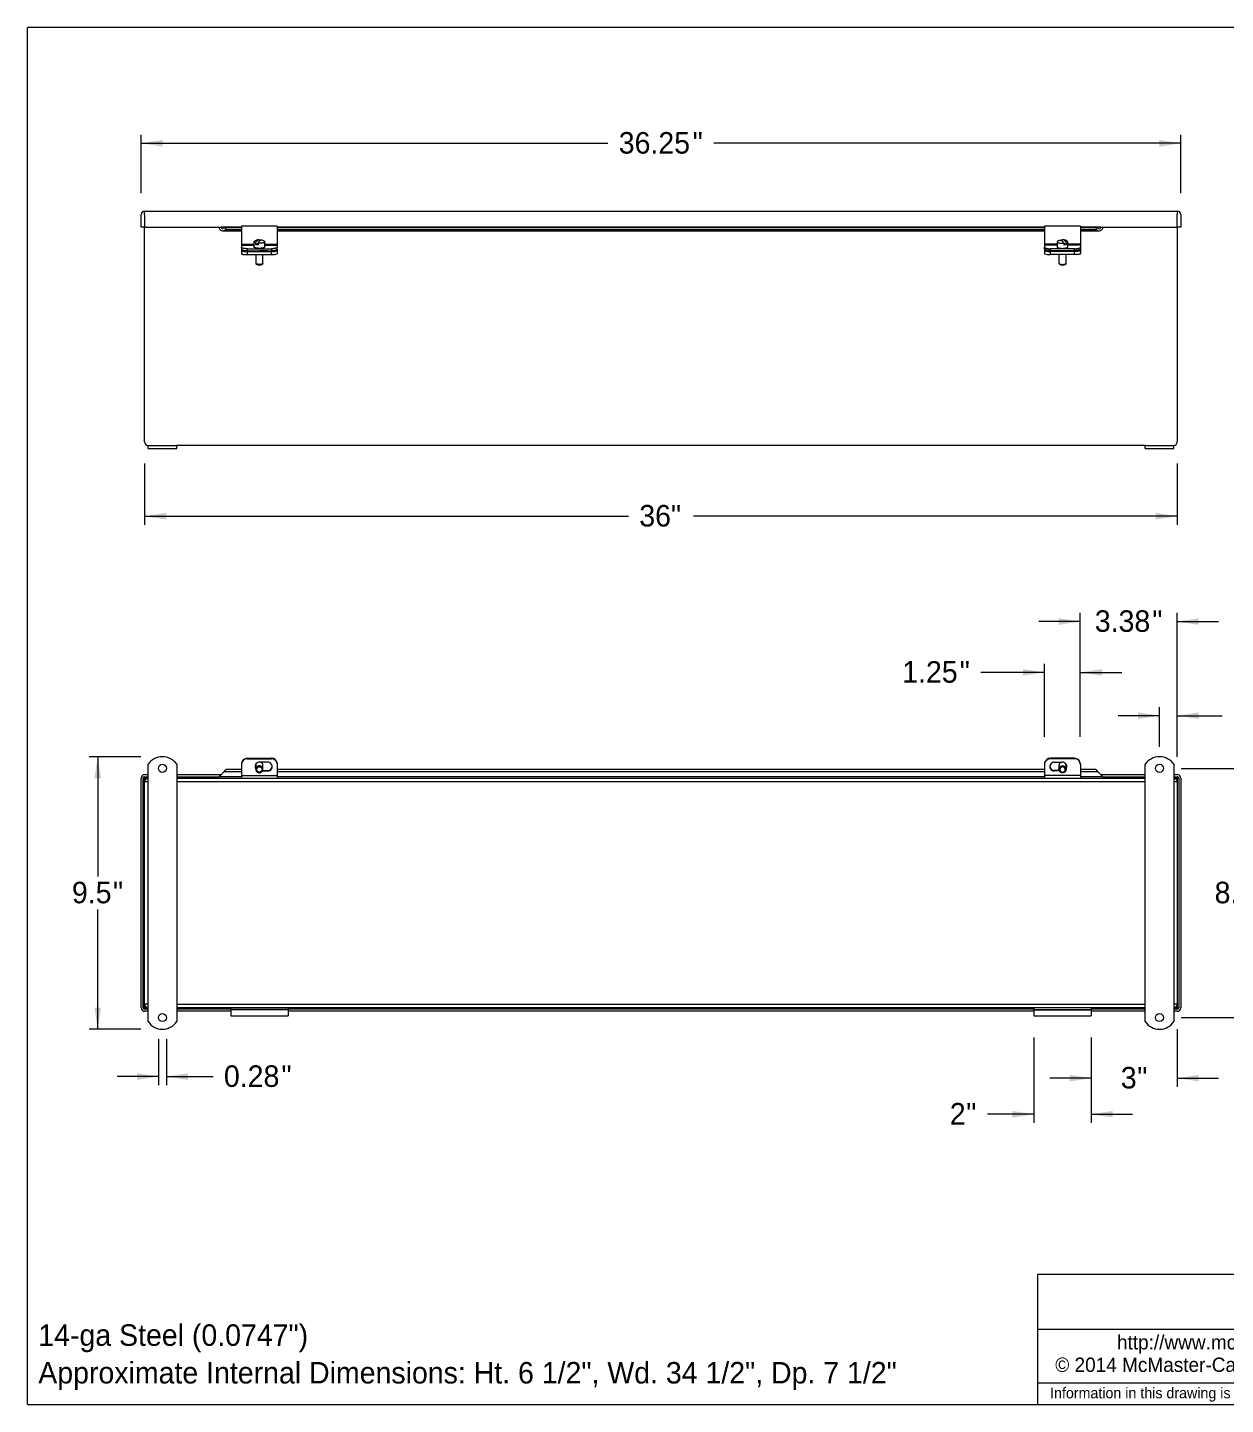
# Model space of a CAD drawing. Header units: inches. Extents: x -12.5 to 10.8, y 0.2 to 8.2.
# Drawn here: x 0.25 to 7.21, y 0.25 to 8.25 of the extents above; entities that cross this region are included whole.
import ezdxf

# ---------------------------------------------------------------- set-up
doc = ezdxf.new("R2010")
doc.units = ezdxf.units.IN
doc.header["$MEASUREMENT"] = 0
doc.linetypes.add('SLD-Solid', pattern=[0])
doc.styles.add('SLDTEXTSTYLE0', font='arial.ttf', dxfattribs={"width": 0.948})
doc.dimstyles.new('SLDDIMSTYLE0', dxfattribs={"dimtxt": 0.125, "dimasz": 0.125, "dimexe": 0, "dimexo": 0.0625, "dimgap": 0.03125, "dimtad": 0, "dimtih": 1, "dimtoh": 1, "dimlfac": 6, "dimrnd": 1e-09, "dimzin": 12, "dimdsep": 46, "dimlunit": 5, "dimtxsty": 'SLDTEXTSTYLE0', "dimsah": 1, "dimcen": 0.09, "dimadec": 0, "dimazin": 0, "dimtfac": 1, "dimtofl": 0, "dimtmove": 0, "dimatfit": 3, "dimfxl": 1, "dimfrac": 2, "dimtolj": 1, "dimtzin": 12, "dimarcsym": 0})
doc.dimstyles.new('SLDDIMSTYLE1', dxfattribs={"dimtxt": 0.125, "dimasz": 0.125, "dimexe": 0, "dimexo": 0.0625, "dimgap": 0.03125, "dimtad": 0, "dimtih": 1, "dimtoh": 1, "dimlfac": 6, "dimrnd": 1e-09, "dimzin": 12, "dimdsep": 46, "dimlunit": 5, "dimtxsty": 'SLDTEXTSTYLE0', "dimsah": 1, "dimcen": 0.09, "dimadec": 0, "dimazin": 0, "dimtfac": 1, "dimtofl": 0, "dimtmove": 0, "dimatfit": 3, "dimfxl": 1, "dimfrac": 2, "dimtolj": 1, "dimtzin": 12, "dimarcsym": 0})

# ---------------------------------------------------------------- blocks, each defined once
blk = doc.blocks.new('Internet')
at = {"color": 7, "linetype": 'SLD-Solid', "lineweight": 0, "insert": (-0.623, 0.1013), "char_height": 0.083333, "attachment_point": 1, "style": 'SLDTEXTSTYLE0'}
blk.add_mtext('http://www.mcmaster.com', dxfattribs=at)
blk = doc.blocks.new('Shortened Dimensions Statement')
at = {"color": 7, "linetype": 'SLD-Solid', "lineweight": 0, "insert": (-1.0243, 0.0328), "char_height": 0.0625, "attachment_point": 1, "style": 'SLDTEXTSTYLE0'}
blk.add_mtext('Information in this drawing is provided for reference only.', dxfattribs=at)
blk = doc.blocks.new('*D4')
at = {"color": 7, "linetype": 'SLD-Solid', "lineweight": 0, "transparency": 16777216}
for p, q in [((0.9096, 7.2879), (0.9096, 7.6274)), ((6.9513, 7.2879), (6.9513, 7.6274)), ((0.9096, 7.5774), (3.6227, 7.5774)), ((6.9513, 7.5774), (4.2382, 7.5774))]:
    blk.add_line(p, q, dxfattribs=at)
for points in [[(0.9096, 7.5774), (1.0346, 7.5582), (1.0346, 7.5966)], [(6.9513, 7.5774), (6.8263, 7.5966), (6.8263, 7.5582)]]:
    blk.add_solid(points, dxfattribs=at)
at = {"color": 7, "linetype": 'SLD-Solid', "lineweight": 0, "transparency": 16777216, "char_height": 0.125, "attachment_point": 1, "style": 'SLDTEXTSTYLE0'}
for s, insert in [('36.25', (3.6852, 7.6426)), ('"', (4.1148, 7.6426))]:
    blk.add_mtext(s, dxfattribs=dict(at, insert=insert))
blk = doc.blocks.new('*D5')
at = {"color": 7, "linetype": 'SLD-Solid', "lineweight": 0, "transparency": 16777216}
for p, q in [((0.9305, 5.7179), (0.9305, 5.3608)), ((6.9305, 5.7179), (6.9305, 5.3608)), ((0.9305, 5.4108), (3.742, 5.4108)), ((6.9305, 5.4108), (4.1189, 5.4108))]:
    blk.add_line(p, q, dxfattribs=at)
for points in [[(0.9305, 5.4108), (1.0555, 5.3916), (1.0555, 5.4301)], [(6.9305, 5.4108), (6.8055, 5.4301), (6.8055, 5.3916)]]:
    blk.add_solid(points, dxfattribs=at)
at = {"color": 7, "linetype": 'SLD-Solid', "lineweight": 0, "transparency": 16777216, "insert": (3.8045, 5.4761), "char_height": 0.125, "attachment_point": 1, "style": 'SLDTEXTSTYLE0'}
blk.add_mtext('36"', dxfattribs=at)
blk = doc.blocks.new('*D9')
at = {"color": 7, "linetype": 'SLD-Solid', "lineweight": 0, "transparency": 16777216}
for p, q in [((6.9521, 3.9459), (7.395, 3.9459)), ((7.345, 3.9459), (7.345, 3.3176)), ((7.345, 2.4976), (7.345, 3.1258)), ((6.9521, 2.4976), (7.395, 2.4976))]:
    blk.add_line(p, q, dxfattribs=at)
for points in [[(7.345, 3.9459), (7.3258, 3.8209), (7.3642, 3.8209)], [(7.345, 2.4976), (7.3642, 2.6226), (7.3258, 2.6226)]]:
    blk.add_solid(points, dxfattribs=at)
at = {"color": 7, "linetype": 'SLD-Solid', "lineweight": 0, "transparency": 16777216, "char_height": 0.125, "attachment_point": 1, "style": 'SLDTEXTSTYLE0'}
for s, insert in [('8.69', (7.1475, 3.287)), ('"', (7.4816, 3.287))]:
    blk.add_mtext(s, dxfattribs=dict(at, insert=insert))
blk = doc.blocks.new('*D10')
at = {"color": 7, "linetype": 'SLD-Solid', "lineweight": 0, "transparency": 16777216}
for p, q in [((0.9088, 4.0134), (0.6077, 4.0134)), ((0.6577, 4.0134), (0.6577, 3.3176)), ((0.6577, 2.4301), (0.6577, 3.1258)), ((0.9088, 2.4301), (0.6077, 2.4301))]:
    blk.add_line(p, q, dxfattribs=at)
for points in [[(0.6577, 4.0134), (0.6385, 3.8884), (0.677, 3.8884)], [(0.6577, 2.4301), (0.677, 2.5551), (0.6385, 2.5551)]]:
    blk.add_solid(points, dxfattribs=at)
at = {"color": 7, "linetype": 'SLD-Solid', "lineweight": 0, "transparency": 16777216, "char_height": 0.125, "attachment_point": 1, "style": 'SLDTEXTSTYLE0'}
for s, insert in [('9.5', (0.5079, 3.287)), ('"', (0.7466, 3.287))]:
    blk.add_mtext(s, dxfattribs=dict(at, insert=insert))
blk = doc.blocks.new('*D11')
at = {"color": 7, "linetype": 'SLD-Solid', "lineweight": 0, "transparency": 16777216}
for p, q in [((6.1588, 4.5035), (5.7898, 4.5035)), ((6.1588, 4.1294), (6.1588, 4.5535)), ((6.3671, 4.1294), (6.3671, 4.5535)), ((6.3671, 4.5035), (6.6075, 4.5035))]:
    blk.add_line(p, q, dxfattribs=at)
for points in [[(6.1588, 4.5035), (6.0338, 4.5227), (6.0338, 4.4843)], [(6.3671, 4.5035), (6.4921, 4.4843), (6.4921, 4.5227)]]:
    blk.add_solid(points, dxfattribs=at)
at = {"color": 7, "linetype": 'SLD-Solid', "lineweight": 0, "transparency": 16777216, "char_height": 0.125, "attachment_point": 1, "style": 'SLDTEXTSTYLE0'}
for s, insert in [('1.25', (5.3323, 4.5687)), ('"', (5.6664, 4.5687))]:
    blk.add_mtext(s, dxfattribs=dict(at, insert=insert))
blk = doc.blocks.new('*D12')
at = {"color": 7, "linetype": 'SLD-Solid', "lineweight": 0, "transparency": 16777216}
for p, q in [((6.0971, 2.3822), (6.0971, 1.8861)), ((6.4305, 2.3822), (6.4305, 1.8861)), ((6.0971, 1.9361), (5.8276, 1.9361)), ((6.4305, 1.9361), (6.6708, 1.9361))]:
    blk.add_line(p, q, dxfattribs=at)
for points in [[(6.0971, 1.9361), (5.9721, 1.9553), (5.9721, 1.9169)], [(6.4305, 1.9361), (6.5555, 1.9169), (6.5555, 1.9553)]]:
    blk.add_solid(points, dxfattribs=at)
at = {"color": 7, "linetype": 'SLD-Solid', "lineweight": 0, "transparency": 16777216, "char_height": 0.125, "attachment_point": 1, "style": 'SLDTEXTSTYLE0'}
for s, insert in [('2', (5.6087, 2.0013)), ('"', (5.7042, 2.0013))]:
    blk.add_mtext(s, dxfattribs=dict(at, insert=insert))
blk = doc.blocks.new('*D13')
at = {"color": 7, "linetype": 'SLD-Solid', "lineweight": 0, "transparency": 16777216}
for p, q in [((6.3671, 4.1294), (6.3671, 4.8488)), ((6.9305, 4.0134), (6.9305, 4.8488)), ((6.3671, 4.7988), (6.1267, 4.7988)), ((6.9305, 4.7988), (7.1708, 4.7988))]:
    blk.add_line(p, q, dxfattribs=at)
for points in [[(6.3671, 4.7988), (6.2421, 4.818), (6.2421, 4.7795)], [(6.9305, 4.7988), (7.0555, 4.7795), (7.0555, 4.818)]]:
    blk.add_solid(points, dxfattribs=at)
at = {"color": 7, "linetype": 'SLD-Solid', "lineweight": 0, "transparency": 16777216, "char_height": 0.125, "attachment_point": 1, "style": 'SLDTEXTSTYLE0'}
for s, insert in [('3.38', (6.4513, 4.864)), ('"', (6.7854, 4.864))]:
    blk.add_mtext(s, dxfattribs=dict(at, insert=insert))
blk = doc.blocks.new('*D14')
at = {"color": 7, "linetype": 'SLD-Solid', "lineweight": 0, "transparency": 16777216}
for p, q in [((6.9305, 2.4301), (6.9305, 2.0958)), ((6.4305, 2.3822), (6.4305, 2.0958)), ((6.4305, 2.1458), (6.1901, 2.1458)), ((6.9305, 2.1458), (7.1708, 2.1458))]:
    blk.add_line(p, q, dxfattribs=at)
for points in [[(6.4305, 2.1458), (6.3055, 2.165), (6.3055, 2.1265)], [(6.9305, 2.1458), (7.0555, 2.1265), (7.0555, 2.165)]]:
    blk.add_solid(points, dxfattribs=at)
at = {"color": 7, "linetype": 'SLD-Solid', "lineweight": 0, "transparency": 16777216, "char_height": 0.125, "attachment_point": 1, "style": 'SLDTEXTSTYLE0'}
for s, insert in [('3', (6.6023, 2.211)), ('"', (6.6977, 2.211))]:
    blk.add_mtext(s, dxfattribs=dict(at, insert=insert))
blk = doc.blocks.new('*D15')
at = {"color": 7, "linetype": 'SLD-Solid', "lineweight": 0, "transparency": 16777216}
for p, q in [((6.8271, 4.2518), (6.5867, 4.2518)), ((6.8271, 4.0709), (6.8271, 4.3018)), ((6.9305, 4.0134), (6.9305, 4.3018)), ((6.9305, 4.2518), (7.1904, 4.2518))]:
    blk.add_line(p, q, dxfattribs=at)
for points in [[(6.8271, 4.2518), (6.7021, 4.271), (6.7021, 4.2326)], [(6.9305, 4.2518), (7.0555, 4.2326), (7.0555, 4.271)]]:
    blk.add_solid(points, dxfattribs=at)
at = {"color": 7, "linetype": 'SLD-Solid', "lineweight": 0, "transparency": 16777216, "char_height": 0.125, "attachment_point": 1, "style": 'SLDTEXTSTYLE0'}
for s, insert in [('0.62', (7.2529, 4.317)), ('"', (7.587, 4.317))]:
    blk.add_mtext(s, dxfattribs=dict(at, insert=insert))
blk = doc.blocks.new('*D16')
at = {"color": 7, "linetype": 'SLD-Solid', "lineweight": 0, "transparency": 16777216}
for p, q in [((1.0105, 2.3726), (1.0105, 2.1049)), ((1.0571, 2.3726), (1.0571, 2.1049)), ((1.0105, 2.1549), (0.7701, 2.1549)), ((1.0571, 2.1549), (1.3286, 2.1549))]:
    blk.add_line(p, q, dxfattribs=at)
for points in [[(1.0105, 2.1549), (0.8855, 2.1741), (0.8855, 2.1357)], [(1.0571, 2.1549), (1.1821, 2.1357), (1.1821, 2.1741)]]:
    blk.add_solid(points, dxfattribs=at)
at = {"color": 7, "linetype": 'SLD-Solid', "lineweight": 0, "transparency": 16777216, "char_height": 0.125, "attachment_point": 1, "style": 'SLDTEXTSTYLE0'}
for s, insert in [('0.28', (1.3911, 2.2201)), ('"', (1.7253, 2.2201))]:
    blk.add_mtext(s, dxfattribs=dict(at, insert=insert))

msp = doc.modelspace()

# ---------------------------------------------------------------- linework, layer by layer
at = {"color": 7, "linetype": 'SLD-Solid', "lineweight": 0}
for p, q in [((0.25, 0.25), (0.25, 8.25)), ((10.75, 8.25), (0.25, 8.25)), ((10.75, 1.0053), (6.1174, 1.0053)), ((6.1174, 1.0053), (6.1174, 0.25)), ((6.1174, 0.6875), (10.75, 0.6875)), ((6.1174, 0.375), (8.3125, 0.375)), ((0.25, 0.25), (10.75, 0.25))]:
    msp.add_line(p, q, dxfattribs=at)
at = {"color": 7, "linetype": 'SLD-Solid', "lineweight": 15}
for p, q in [((0.9096, 7.0904), (0.9096, 7.1629)), ((0.9305, 7.1629), (0.9305, 7.1837)), ((0.9305, 7.1837), (6.9305, 7.1837)), ((0.9305, 7.1629), (0.9305, 7.0904)), ((6.9305, 7.1837), (6.9305, 7.1629)), ((6.9305, 7.0904), (6.9305, 7.1629)), ((6.9513, 7.1629), (6.9513, 7.0904)), ((0.9305, 7.0904), (0.9096, 7.0904)), ((0.9305, 5.8429), (0.9305, 7.0904)), ((0.9305, 7.0904), (1.3752, 7.0904)), ((1.3844, 7.0687), (1.493, 7.0687)), ((1.4002, 7.0864), (1.3875, 7.0818)), ((1.3918, 7.07), (1.4045, 7.0746)), ((1.493, 7.0864), (1.4002, 7.0864)), ((1.4045, 7.0746), (1.4002, 7.0864)), ((1.493, 7.0746), (1.4045, 7.0746)), ((1.7013, 7.0956), (1.493, 7.0956)), ((1.493, 7.0956), (1.493, 7.073)), ((1.493, 7.073), (1.493, 6.9917)), ((1.7013, 7.0956), (1.7013, 7.073)), ((6.1596, 7.0864), (1.7013, 7.0864)), ((6.1596, 7.0746), (1.7013, 7.0746)), ((1.7013, 7.073), (1.7013, 6.9917)), ((1.7013, 7.0687), (6.1596, 7.0687)), ((6.368, 7.0956), (6.1596, 7.0956)), ((6.1596, 7.0956), (6.1596, 7.073)), ((6.1596, 7.073), (6.1596, 6.9917)), ((6.368, 7.0956), (6.368, 7.073)), ((6.4607, 7.0864), (6.368, 7.0864)), ((6.4564, 7.0746), (6.368, 7.0746)), ((6.368, 7.073), (6.368, 6.9917)), ((6.368, 7.0687), (6.4765, 7.0687)), ((6.4607, 7.0864), (6.4564, 7.0746)), ((6.4564, 7.0746), (6.4691, 7.07)), ((6.4734, 7.0818), (6.4607, 7.0864)), ((6.4857, 7.0904), (6.9305, 7.0904)), ((6.9305, 7.0904), (6.9305, 5.8429)), ((6.9513, 7.0904), (6.9305, 7.0904)), ((1.493, 6.9917), (1.493, 6.9853)), ((1.493, 6.9853), (1.493, 6.9738)), ((1.493, 6.9738), (1.493, 6.9626)), ((1.493, 6.9626), (1.493, 6.954)), ((1.5276, 6.9536), (1.5276, 6.9649)), ((1.5276, 6.9649), (1.6666, 6.9649)), ((1.5658, 7.0047), (1.5658, 6.9751)), ((1.5748, 6.999), (1.5748, 6.9903)), ((1.5748, 6.9903), (1.5892, 6.9968)), ((1.5892, 6.9969), (1.5892, 6.9882)), ((1.6285, 6.9751), (1.6285, 7.0047)), ((1.6666, 6.9649), (1.6666, 6.9536)), ((1.7013, 6.9917), (1.7013, 6.9853)), ((1.7013, 6.9853), (1.7013, 6.9738)), ((1.7013, 6.9626), (1.7013, 6.9738)), ((1.7013, 6.9626), (1.7013, 6.9528)), ((6.1596, 6.9917), (6.1596, 6.9853)), ((6.1596, 6.9853), (6.1596, 6.9738)), ((6.1596, 6.9626), (6.1596, 6.9738)), ((6.1596, 6.9626), (6.1596, 6.9528)), ((6.1943, 6.9649), (6.1943, 6.9536)), ((6.3333, 6.9649), (6.1943, 6.9649)), ((6.2325, 7.0047), (6.2325, 6.9751)), ((6.2717, 6.9969), (6.2717, 6.9882)), ((6.2861, 6.9903), (6.2717, 6.9968)), ((6.2861, 6.999), (6.2861, 6.9903)), ((6.2951, 6.9751), (6.2951, 7.0047)), ((6.3333, 6.9536), (6.3333, 6.9649)), ((6.368, 6.9917), (6.368, 6.9853)), ((6.368, 6.9853), (6.368, 6.9738)), ((6.368, 6.9738), (6.368, 6.9626)), ((6.368, 6.9626), (6.368, 6.954)), ((1.493, 6.954), (1.493, 6.9361)), ((1.5276, 6.9536), (1.6666, 6.9536)), ((1.5276, 6.9486), (1.6675, 6.9486)), ((1.5276, 6.9306), (1.5276, 6.9486)), ((1.5276, 6.9306), (1.6675, 6.9306)), ((1.5763, 6.9536), (1.5763, 6.9536)), ((1.5763, 6.9306), (1.5763, 6.8793)), ((1.6455, 6.9517), (1.598, 6.9517)), ((1.618, 6.9517), (1.618, 6.9536)), ((1.618, 6.8793), (1.618, 6.9306)), ((1.6675, 6.9306), (1.6675, 6.9486)), ((1.7013, 6.9528), (1.7013, 6.9349)), ((6.1596, 6.9528), (6.1596, 6.9349)), ((6.1935, 6.9306), (6.1935, 6.9486)), ((6.3333, 6.9486), (6.1935, 6.9486)), ((6.3333, 6.9306), (6.1935, 6.9306)), ((6.3333, 6.9536), (6.1943, 6.9536)), ((6.2155, 6.9517), (6.263, 6.9517)), ((6.243, 6.9536), (6.243, 6.9517)), ((6.243, 6.9306), (6.243, 6.8793)), ((6.2846, 6.9536), (6.2846, 6.9536)), ((6.2846, 6.8793), (6.2846, 6.9306)), ((6.3333, 6.9306), (6.3333, 6.9486)), ((6.368, 6.954), (6.368, 6.9361)), ((1.577, 6.8779), (1.5819, 6.8734)), ((1.6124, 6.8734), (1.6172, 6.8779)), ((6.2437, 6.8779), (6.2485, 6.8734)), ((6.279, 6.8734), (6.2839, 6.8779)), ((0.9505, 5.8045), (0.9505, 5.822)), ((0.9505, 5.822), (1.1171, 5.822)), ((0.9505, 5.8045), (1.1171, 5.8045)), ((1.1171, 5.8045), (1.1171, 5.822)), ((6.7438, 5.822), (1.1171, 5.822)), ((6.7438, 5.8045), (6.7438, 5.822)), ((6.7438, 5.822), (6.9105, 5.822)), ((6.7438, 5.8045), (6.9105, 5.8045)), ((6.9105, 5.8045), (6.9105, 5.822)), ((1.5276, 4.0016), (1.5276, 4.0044)), ((1.5276, 4.0044), (1.6675, 4.0044)), ((1.5276, 4.0016), (1.6675, 4.0016)), ((1.6675, 4.0016), (1.6675, 4.0044)), ((6.1935, 4.0016), (6.1935, 4.0044)), ((6.3333, 4.0044), (6.1935, 4.0044)), ((6.3333, 4.0016), (6.1935, 4.0016)), ((6.3333, 4.0016), (6.3333, 4.0044)), ((0.9505, 2.4742), (0.9505, 3.9692)), ((1.1171, 3.9692), (1.1171, 2.4742)), ((1.3918, 3.9258), (1.4045, 3.9385)), ((1.493, 3.9385), (1.4045, 3.9385)), ((1.493, 3.9709), (1.493, 3.9702)), ((1.493, 3.9702), (1.493, 3.9673)), ((1.493, 3.9673), (1.493, 3.9037)), ((1.5763, 3.9631), (1.5763, 3.9405)), ((1.6455, 3.9818), (1.598, 3.9818)), ((1.6152, 3.9306), (1.6455, 3.9306)), ((1.6166, 3.9334), (1.6455, 3.9334)), ((1.618, 3.9405), (1.618, 3.9631)), ((1.6455, 3.9306), (1.6455, 3.9334)), ((1.7013, 3.9776), (1.7013, 3.9748)), ((1.7013, 3.9748), (1.7013, 3.9037)), ((6.1596, 3.9385), (1.7013, 3.9385)), ((6.1596, 3.9776), (6.1596, 3.9748)), ((6.1596, 3.9748), (6.1596, 3.9037)), ((6.2155, 3.9818), (6.263, 3.9818)), ((6.2155, 3.9306), (6.2155, 3.9334)), ((6.2443, 3.9334), (6.2155, 3.9334)), ((6.2457, 3.9306), (6.2155, 3.9306)), ((6.243, 3.9631), (6.243, 3.9405)), ((6.2846, 3.9405), (6.2846, 3.9631)), ((6.368, 3.9709), (6.368, 3.9702)), ((6.368, 3.9702), (6.368, 3.9673)), ((6.368, 3.9673), (6.368, 3.9037)), ((6.4564, 3.9385), (6.368, 3.9385)), ((6.4564, 3.9385), (6.4691, 3.9258)), ((6.7438, 2.4742), (6.7438, 3.9692)), ((6.9105, 3.9692), (6.9105, 2.4742)), ((0.9096, 2.5551), (0.9096, 3.8884)), ((0.9221, 2.5551), (0.9221, 3.8884)), ((0.9221, 3.8884), (0.9305, 3.8884)), ((0.9305, 3.9092), (0.9505, 3.9092)), ((0.9305, 3.8967), (0.9505, 3.8967)), ((0.9305, 3.8967), (0.9305, 3.8884)), ((0.9305, 2.5759), (0.9305, 3.8676)), ((1.1171, 3.9092), (1.3752, 3.9092)), ((1.1171, 3.8967), (1.3627, 3.8967)), ((1.1171, 3.8884), (6.7438, 3.8884)), ((6.7438, 3.8676), (1.1171, 3.8676)), ((1.493, 3.8967), (1.3627, 3.8967)), ((1.493, 3.9037), (1.7013, 3.9037)), ((1.493, 3.9037), (1.493, 3.8884)), ((1.7013, 3.9037), (1.7013, 3.8884)), ((6.1596, 3.8967), (1.7013, 3.8967)), ((6.368, 3.9037), (6.1596, 3.9037)), ((6.1596, 3.9037), (6.1596, 3.8884)), ((6.368, 3.9037), (6.368, 3.8884)), ((6.4982, 3.8967), (6.368, 3.8967)), ((6.4857, 3.9092), (6.7438, 3.9092)), ((6.4982, 3.8967), (6.7438, 3.8967)), ((6.9105, 3.9092), (6.9305, 3.9092)), ((6.9105, 3.8967), (6.9305, 3.8967)), ((6.9305, 3.8884), (6.9305, 3.8967)), ((6.9305, 3.8884), (6.9388, 3.8884)), ((6.9305, 3.8676), (6.9305, 2.5759)), ((6.9388, 3.8884), (6.9388, 2.5551)), ((6.9513, 3.8884), (6.9513, 2.5551)), ((1.1171, 2.5759), (6.7438, 2.5759)), ((0.9221, 2.5551), (0.9305, 2.5551)), ((0.9305, 2.5467), (0.9305, 2.5551)), ((0.9505, 2.5467), (0.9305, 2.5467)), ((0.9505, 2.5342), (0.9305, 2.5342)), ((6.7438, 2.5551), (1.1171, 2.5551)), ((1.4305, 2.5467), (1.1171, 2.5467)), ((1.4305, 2.5342), (1.1171, 2.5342)), ((1.4305, 2.5551), (1.4305, 2.5447)), ((1.7638, 2.5447), (1.4305, 2.5447)), ((1.4305, 2.5447), (1.4305, 2.5423)), ((1.7638, 2.5423), (1.4305, 2.5423)), ((1.4305, 2.5423), (1.4305, 2.5072)), ((1.4305, 2.5072), (1.7638, 2.5072)), ((1.7638, 2.5551), (1.7638, 2.5447)), ((6.0971, 2.5467), (1.7638, 2.5467)), ((1.7638, 2.5447), (1.7638, 2.5423)), ((1.7638, 2.5423), (1.7638, 2.5072)), ((6.0971, 2.5342), (1.7638, 2.5342)), ((6.0971, 2.5551), (6.0971, 2.5447)), ((6.0971, 2.5447), (6.4305, 2.5447)), ((6.0971, 2.5447), (6.0971, 2.5423)), ((6.0971, 2.5423), (6.4305, 2.5423)), ((6.0971, 2.5423), (6.0971, 2.5072)), ((6.0971, 2.5072), (6.4305, 2.5072)), ((6.4305, 2.5551), (6.4305, 2.5447)), ((6.7438, 2.5467), (6.4305, 2.5467)), ((6.4305, 2.5447), (6.4305, 2.5423)), ((6.4305, 2.5423), (6.4305, 2.5072)), ((6.7438, 2.5342), (6.4305, 2.5342)), ((6.9305, 2.5467), (6.9105, 2.5467)), ((6.9305, 2.5342), (6.9105, 2.5342)), ((6.9305, 2.5551), (6.9388, 2.5551)), ((6.9305, 2.5551), (6.9305, 2.5467))]:
    msp.add_line(p, q, dxfattribs=at)
at = {"color": 8, "linetype": 'SLD-Solid', "lineweight": 15}
for p, q in [((1.493, 7.0904), (1.3752, 7.0904)), ((1.493, 7.07), (1.3918, 7.07)), ((6.1596, 7.0904), (1.7013, 7.0904)), ((6.1596, 7.07), (1.7013, 7.07)), ((6.4857, 7.0904), (6.368, 7.0904)), ((6.4691, 7.07), (6.368, 7.07)), ((1.493, 6.9917), (1.5658, 6.9917)), ((1.493, 6.9853), (1.5658, 6.9853)), ((1.6285, 6.9917), (1.7013, 6.9917)), ((1.6285, 6.9853), (1.7013, 6.9853)), ((6.2325, 6.9917), (6.1596, 6.9917)), ((6.2325, 6.9853), (6.1596, 6.9853)), ((6.368, 6.9917), (6.2951, 6.9917)), ((6.368, 6.9853), (6.2951, 6.9853)), ((1.6455, 6.9517), (1.6455, 6.9536)), ((6.2155, 6.9517), (6.2155, 6.9536)), ((1.493, 3.9258), (1.3918, 3.9258)), ((6.1596, 3.9258), (1.7013, 3.9258)), ((6.4691, 3.9258), (6.368, 3.9258)), ((0.9305, 3.8676), (0.9305, 3.8884)), ((0.9305, 3.8884), (0.9505, 3.8884)), ((0.9505, 3.8676), (0.9305, 3.8676)), ((6.9105, 3.8884), (6.9305, 3.8884)), ((6.9305, 3.8676), (6.9105, 3.8676)), ((6.9305, 3.8884), (6.9305, 3.8676)), ((0.9505, 2.5759), (0.9305, 2.5759)), ((0.9305, 2.5551), (0.9305, 2.5759)), ((6.9305, 2.5759), (6.9105, 2.5759)), ((6.9305, 2.5759), (6.9305, 2.5551)), ((0.9505, 2.5551), (0.9305, 2.5551)), ((6.9305, 2.5551), (6.9105, 2.5551))]:
    msp.add_line(p, q, dxfattribs=at)
at = {"color": 7, "linetype": 'SLD-Solid', "lineweight": 15, "flags": 128}
for points in [[(1.5276, 6.9649), (1.5242, 6.9649), (1.5209, 6.965), (1.5176, 6.9652), (1.5144, 6.9655), (1.5113, 6.9659), (1.5084, 6.9664), (1.5056, 6.9669), (1.5031, 6.9675), (1.5008, 6.9681), (1.4988, 6.9688), (1.497, 6.9696), (1.4956, 6.9704), (1.4944, 6.9712), (1.4936, 6.9721), (1.4931, 6.973), (1.493, 6.9738)], [(1.493, 6.9626), (1.4931, 6.9617), (1.4936, 6.9608), (1.4944, 6.96), (1.4956, 6.9591), (1.497, 6.9583), (1.4988, 6.9576), (1.5008, 6.9569), (1.5031, 6.9562), (1.5056, 6.9556), (1.5084, 6.9551), (1.5113, 6.9546), (1.5144, 6.9543), (1.5176, 6.954), (1.5209, 6.9538), (1.5242, 6.9536), (1.5276, 6.9536)], [(1.5748, 6.999), (1.5727, 6.9996), (1.5709, 7.0003), (1.5693, 7.001), (1.568, 7.0017), (1.567, 7.0025), (1.5663, 7.0033), (1.5659, 7.0041), (1.5658, 7.0049), (1.566, 7.0057), (1.5666, 7.0065), (1.5674, 7.0073), (1.5676, 7.0074)], [(1.6285, 6.9751), (1.6284, 6.9749), (1.6282, 6.9741), (1.6277, 6.9733), (1.6268, 6.9725), (1.6257, 6.9718), (1.6243, 6.9711), (1.6226, 6.9704), (1.6206, 6.9697), (1.6184, 6.9692), (1.616, 6.9686), (1.6135, 6.9682), (1.6107, 6.9678), (1.6078, 6.9675), (1.6049, 6.9673), (1.6018, 6.9671), (1.5987, 6.967), (1.5956, 6.967), (1.5925, 6.9671), (1.5894, 6.9673), (1.5864, 6.9675), (1.5835, 6.9678), (1.5808, 6.9682), (1.5782, 6.9686), (1.5758, 6.9692), (1.5736, 6.9697), (1.5717, 6.9704), (1.57, 6.9711), (1.5686, 6.9718), (1.5674, 6.9725), (1.5666, 6.9733), (1.566, 6.9741), (1.5658, 6.9749), (1.5658, 6.9751)], [(1.5748, 6.999), (1.5765, 7.0021), (1.5782, 7.0048), (1.58, 7.0074), (1.5819, 7.0097), (1.5839, 7.0116), (1.5859, 7.0133), (1.5879, 7.0147), (1.5899, 7.0158), (1.5919, 7.0165), (1.5939, 7.017), (1.5959, 7.017), (1.5979, 7.0168), (1.5998, 7.0162), (1.6016, 7.0153), (1.6034, 7.0141), (1.6041, 7.0135)], [(1.6138, 7.0142), (1.6123, 7.0146), (1.6104, 7.0149), (1.6084, 7.0148), (1.6064, 7.0144), (1.6043, 7.0136), (1.6023, 7.0126), (1.6003, 7.0112), (1.5983, 7.0095), (1.5964, 7.0075), (1.5945, 7.0052), (1.5926, 7.0027), (1.5909, 6.9999), (1.5892, 6.9969)], [(1.6267, 7.0074), (1.6273, 7.007), (1.628, 7.0062), (1.6284, 7.0054), (1.6284, 7.0045), (1.6282, 7.0037), (1.6277, 7.0029), (1.6268, 7.0022), (1.6257, 7.0014), (1.6243, 7.0007), (1.6226, 7), (1.6206, 6.9994), (1.6184, 6.9988), (1.616, 6.9983), (1.6134, 6.9978), (1.6106, 6.9974), (1.6078, 6.9971), (1.6048, 6.9969), (1.6017, 6.9967), (1.5986, 6.9966), (1.5954, 6.9966), (1.5923, 6.9967), (1.5892, 6.9969)], [(1.7013, 6.9738), (1.7011, 6.973), (1.7006, 6.9721), (1.6998, 6.9712), (1.6986, 6.9704), (1.6972, 6.9696), (1.6954, 6.9688), (1.6934, 6.9681), (1.6911, 6.9675), (1.6886, 6.9669), (1.6859, 6.9664), (1.683, 6.9659), (1.6799, 6.9655), (1.6767, 6.9652), (1.6734, 6.965), (1.67, 6.9649), (1.6666, 6.9649)], [(1.6666, 6.9536), (1.67, 6.9536), (1.6734, 6.9538), (1.6767, 6.954), (1.6799, 6.9543), (1.683, 6.9546), (1.6859, 6.9551), (1.6886, 6.9556), (1.6911, 6.9562), (1.6934, 6.9569), (1.6954, 6.9576), (1.6972, 6.9583), (1.6986, 6.9591), (1.6998, 6.96), (1.7006, 6.9608), (1.7011, 6.9617), (1.7013, 6.9626)], [(6.1596, 6.9738), (6.1598, 6.973), (6.1603, 6.9721), (6.1611, 6.9712), (6.1623, 6.9704), (6.1637, 6.9696), (6.1655, 6.9688), (6.1675, 6.9681), (6.1698, 6.9675), (6.1723, 6.9669), (6.175, 6.9664), (6.1779, 6.9659), (6.181, 6.9655), (6.1842, 6.9652), (6.1875, 6.965), (6.1909, 6.9649), (6.1943, 6.9649)], [(6.1943, 6.9536), (6.1909, 6.9536), (6.1875, 6.9538), (6.1842, 6.954), (6.181, 6.9543), (6.1779, 6.9546), (6.175, 6.9551), (6.1723, 6.9556), (6.1698, 6.9562), (6.1675, 6.9569), (6.1655, 6.9576), (6.1637, 6.9583), (6.1623, 6.9591), (6.1611, 6.96), (6.1603, 6.9608), (6.1598, 6.9617), (6.1596, 6.9626)], [(6.2342, 7.0074), (6.2337, 7.007), (6.2329, 7.0062), (6.2325, 7.0054), (6.2325, 7.0045), (6.2327, 7.0037), (6.2332, 7.0029), (6.2341, 7.0022), (6.2352, 7.0014), (6.2367, 7.0007), (6.2384, 7), (6.2403, 6.9994), (6.2425, 6.9988), (6.2449, 6.9983), (6.2475, 6.9978), (6.2503, 6.9974), (6.2532, 6.9971), (6.2562, 6.9969), (6.2592, 6.9967), (6.2623, 6.9966), (6.2655, 6.9966), (6.2686, 6.9967), (6.2717, 6.9969)], [(6.2325, 6.9751), (6.2325, 6.9749), (6.2327, 6.9741), (6.2332, 6.9733), (6.2341, 6.9725), (6.2352, 6.9718), (6.2367, 6.9711), (6.2383, 6.9704), (6.2403, 6.9697), (6.2425, 6.9692), (6.2449, 6.9686), (6.2474, 6.9682), (6.2502, 6.9678), (6.2531, 6.9675), (6.2561, 6.9673), (6.2591, 6.9671), (6.2622, 6.967), (6.2653, 6.967), (6.2685, 6.9671), (6.2715, 6.9673), (6.2745, 6.9675), (6.2774, 6.9678), (6.2801, 6.9682), (6.2827, 6.9686), (6.2851, 6.9692), (6.2873, 6.9697), (6.2892, 6.9704), (6.2909, 6.9711), (6.2923, 6.9718), (6.2935, 6.9725), (6.2943, 6.9733), (6.2949, 6.9741), (6.2951, 6.9749), (6.2951, 6.9751)], [(6.2471, 7.0142), (6.2486, 7.0146), (6.2505, 7.0149), (6.2525, 7.0148), (6.2545, 7.0144), (6.2566, 7.0136), (6.2586, 7.0126), (6.2606, 7.0112), (6.2626, 7.0095), (6.2646, 7.0075), (6.2664, 7.0052), (6.2683, 7.0027), (6.27, 6.9999), (6.2717, 6.9969)], [(6.2861, 6.999), (6.2845, 7.0021), (6.2827, 7.0048), (6.2809, 7.0074), (6.279, 7.0097), (6.277, 7.0116), (6.275, 7.0133), (6.273, 7.0147), (6.271, 7.0158), (6.269, 7.0165), (6.267, 7.017), (6.265, 7.017), (6.263, 7.0168), (6.2611, 7.0162), (6.2593, 7.0153), (6.2576, 7.0141), (6.2569, 7.0135)], [(6.2861, 6.999), (6.2882, 6.9996), (6.29, 7.0003), (6.2916, 7.001), (6.2929, 7.0017), (6.2939, 7.0025), (6.2946, 7.0033), (6.295, 7.0041), (6.2951, 7.0049), (6.2949, 7.0057), (6.2943, 7.0065), (6.2935, 7.0073), (6.2933, 7.0074)], [(6.3333, 6.9649), (6.3367, 6.9649), (6.3401, 6.965), (6.3434, 6.9652), (6.3466, 6.9655), (6.3496, 6.9659), (6.3525, 6.9664), (6.3553, 6.9669), (6.3578, 6.9675), (6.3601, 6.9681), (6.3621, 6.9688), (6.3639, 6.9696), (6.3653, 6.9704), (6.3665, 6.9712), (6.3673, 6.9721), (6.3678, 6.973), (6.368, 6.9738)], [(6.368, 6.9626), (6.3678, 6.9617), (6.3673, 6.9608), (6.3665, 6.96), (6.3653, 6.9591), (6.3639, 6.9583), (6.3621, 6.9576), (6.3601, 6.9569), (6.3578, 6.9562), (6.3553, 6.9556), (6.3525, 6.9551), (6.3496, 6.9546), (6.3466, 6.9543), (6.3434, 6.954), (6.3401, 6.9538), (6.3367, 6.9536), (6.3333, 6.9536)], [(1.493, 6.954), (1.4931, 6.9535), (1.4936, 6.953), (1.4944, 6.9524), (1.4956, 6.9519), (1.497, 6.9515), (1.4988, 6.951), (1.5008, 6.9506), (1.5031, 6.9502), (1.5056, 6.9498), (1.5084, 6.9495), (1.5113, 6.9492), (1.5144, 6.949), (1.5176, 6.9488), (1.5209, 6.9487), (1.5242, 6.9486), (1.5276, 6.9486)], [(1.493, 6.9361), (1.4931, 6.9355), (1.4936, 6.935), (1.4944, 6.9345), (1.4956, 6.934), (1.497, 6.9335), (1.4988, 6.9331), (1.5008, 6.9326), (1.5031, 6.9322), (1.5056, 6.9319), (1.5084, 6.9316), (1.5113, 6.9313), (1.5144, 6.9311), (1.5176, 6.9309), (1.5209, 6.9308), (1.5242, 6.9307), (1.5276, 6.9306)], [(6.368, 6.954), (6.3678, 6.9535), (6.3673, 6.953), (6.3665, 6.9524), (6.3653, 6.9519), (6.3639, 6.9515), (6.3621, 6.951), (6.3601, 6.9506), (6.3578, 6.9502), (6.3553, 6.9498), (6.3525, 6.9495), (6.3496, 6.9492), (6.3466, 6.949), (6.3434, 6.9488), (6.3401, 6.9487), (6.3367, 6.9486), (6.3333, 6.9486)], [(6.368, 6.9361), (6.3678, 6.9355), (6.3673, 6.935), (6.3665, 6.9345), (6.3653, 6.934), (6.3639, 6.9335), (6.3621, 6.9331), (6.3601, 6.9326), (6.3578, 6.9322), (6.3553, 6.9319), (6.3525, 6.9316), (6.3496, 6.9313), (6.3466, 6.9311), (6.3434, 6.9309), (6.3401, 6.9308), (6.3367, 6.9307), (6.3333, 6.9306)], [(1.5971, 6.8739), (1.5946, 6.874), (1.592, 6.8741), (1.5896, 6.8743), (1.5873, 6.8746), (1.5851, 6.8749), (1.5831, 6.8753), (1.5813, 6.8758), (1.5798, 6.8763), (1.5785, 6.8769), (1.5775, 6.8775), (1.5768, 6.8782), (1.5764, 6.8788), (1.5763, 6.8793)], [(1.618, 6.8793), (1.6179, 6.8788), (1.6175, 6.8782), (1.6168, 6.8775), (1.6158, 6.8769), (1.6145, 6.8763), (1.6129, 6.8758), (1.6112, 6.8753), (1.6092, 6.8749), (1.607, 6.8746), (1.6046, 6.8743), (1.6022, 6.8741), (1.5997, 6.874), (1.5971, 6.8739)], [(6.243, 6.8793), (6.243, 6.8788), (6.2434, 6.8782), (6.2441, 6.8775), (6.2451, 6.8769), (6.2464, 6.8763), (6.248, 6.8758), (6.2498, 6.8753), (6.2518, 6.8749), (6.2539, 6.8746), (6.2563, 6.8743), (6.2587, 6.8741), (6.2612, 6.874), (6.2638, 6.8739)], [(6.2638, 6.8739), (6.2663, 6.874), (6.2689, 6.8741), (6.2713, 6.8743), (6.2736, 6.8746), (6.2758, 6.8749), (6.2778, 6.8753), (6.2796, 6.8758), (6.2812, 6.8763), (6.2824, 6.8769), (6.2834, 6.8775), (6.2841, 6.8782), (6.2845, 6.8788), (6.2846, 6.8793)], [(1.3627, 3.8967), (1.3629, 3.8968), (1.3632, 3.8972), (1.3637, 3.8977), (1.3645, 3.8985), (1.3655, 3.8994), (1.3666, 3.9006), (1.3679, 3.9019), (1.3694, 3.9034), (1.3711, 3.9051), (1.3729, 3.9069), (1.3748, 3.9088), (1.3768, 3.9108), (1.3789, 3.9129), (1.381, 3.915), (1.3832, 3.9172), (1.3854, 3.9194), (1.3876, 3.9216), (1.3897, 3.9237), (1.3918, 3.9258)], [(1.5971, 3.9606), (1.5946, 3.9605), (1.592, 3.96), (1.5896, 3.9592), (1.5873, 3.9582), (1.5851, 3.9569), (1.5831, 3.9554), (1.5813, 3.9536), (1.5798, 3.9516), (1.5785, 3.9495), (1.5775, 3.9472), (1.5768, 3.9448), (1.5764, 3.9423), (1.5763, 3.9399), (1.5765, 3.9374), (1.5771, 3.935), (1.5779, 3.9326), (1.5791, 3.9304), (1.5805, 3.9284), (1.5822, 3.9265), (1.5841, 3.9248), (1.5862, 3.9234), (1.5884, 3.9222), (1.5908, 3.9213), (1.5933, 3.9207), (1.5958, 3.9204), (1.5984, 3.9204), (1.6009, 3.9207), (1.6034, 3.9213), (1.6058, 3.9222), (1.6081, 3.9234), (1.6102, 3.9248), (1.6121, 3.9265), (1.6137, 3.9284), (1.6152, 3.9304), (1.6163, 3.9326), (1.6172, 3.935), (1.6177, 3.9374), (1.6179, 3.9399), (1.6179, 3.9423), (1.6175, 3.9448), (1.6168, 3.9472), (1.6158, 3.9495), (1.6145, 3.9516), (1.6129, 3.9536), (1.6112, 3.9554), (1.6092, 3.9569), (1.607, 3.9582), (1.6046, 3.9592), (1.6022, 3.96), (1.5997, 3.9605), (1.5971, 3.9606)], [(1.5971, 3.9545), (1.5993, 3.9543), (1.6015, 3.9539), (1.6036, 3.9532), (1.6055, 3.9522), (1.6073, 3.9509), (1.6089, 3.9494), (1.6102, 3.9477), (1.6114, 3.9459), (1.6122, 3.9439), (1.6127, 3.9418), (1.6129, 3.9397), (1.6129, 3.9376), (1.6125, 3.9355), (1.6118, 3.9335), (1.6108, 3.9315), (1.6096, 3.9298), (1.6081, 3.9282), (1.6064, 3.9268), (1.6046, 3.9257), (1.6025, 3.9248), (1.6004, 3.9242), (1.5982, 3.9239), (1.596, 3.9239), (1.5938, 3.9242), (1.5917, 3.9248), (1.5897, 3.9257), (1.5878, 3.9268), (1.5861, 3.9282), (1.5846, 3.9298), (1.5834, 3.9315), (1.5824, 3.9335), (1.5818, 3.9355), (1.5814, 3.9376), (1.5813, 3.9397), (1.5815, 3.9418), (1.5821, 3.9439), (1.5829, 3.9459), (1.584, 3.9477), (1.5854, 3.9494), (1.5869, 3.9509), (1.5887, 3.9522), (1.5907, 3.9532), (1.5928, 3.9539), (1.5949, 3.9543), (1.5971, 3.9545)], [(6.2638, 3.9606), (6.2663, 3.9605), (6.2689, 3.96), (6.2713, 3.9592), (6.2736, 3.9582), (6.2758, 3.9569), (6.2778, 3.9554), (6.2796, 3.9536), (6.2812, 3.9516), (6.2824, 3.9495), (6.2834, 3.9472), (6.2841, 3.9448), (6.2845, 3.9423), (6.2846, 3.9399), (6.2844, 3.9374), (6.2838, 3.935), (6.283, 3.9326), (6.2818, 3.9304), (6.2804, 3.9284), (6.2787, 3.9265), (6.2768, 3.9248), (6.2748, 3.9234), (6.2725, 3.9222), (6.2701, 3.9213), (6.2676, 3.9207), (6.2651, 3.9204), (6.2625, 3.9204), (6.26, 3.9207), (6.2575, 3.9213), (6.2551, 3.9222), (6.2528, 3.9234), (6.2507, 3.9248), (6.2488, 3.9265), (6.2472, 3.9284), (6.2457, 3.9304), (6.2446, 3.9326), (6.2437, 3.935), (6.2432, 3.9374), (6.243, 3.9399), (6.243, 3.9423), (6.2434, 3.9448), (6.2441, 3.9472), (6.2451, 3.9495), (6.2464, 3.9516), (6.248, 3.9536), (6.2498, 3.9554), (6.2518, 3.9569), (6.2539, 3.9582), (6.2563, 3.9592), (6.2587, 3.96), (6.2612, 3.9605), (6.2638, 3.9606)], [(6.2638, 3.9545), (6.2616, 3.9543), (6.2594, 3.9539), (6.2573, 3.9532), (6.2554, 3.9522), (6.2536, 3.9509), (6.252, 3.9494), (6.2507, 3.9477), (6.2496, 3.9459), (6.2487, 3.9439), (6.2482, 3.9418), (6.248, 3.9397), (6.248, 3.9376), (6.2484, 3.9355), (6.2491, 3.9335), (6.2501, 3.9315), (6.2513, 3.9298), (6.2528, 3.9282), (6.2545, 3.9268), (6.2564, 3.9257), (6.2584, 3.9248), (6.2605, 3.9242), (6.2627, 3.9239), (6.2649, 3.9239), (6.2671, 3.9242), (6.2692, 3.9248), (6.2712, 3.9257), (6.2731, 3.9268), (6.2748, 3.9282), (6.2763, 3.9298), (6.2775, 3.9315), (6.2785, 3.9335), (6.2792, 3.9355), (6.2795, 3.9376), (6.2796, 3.9397), (6.2794, 3.9418), (6.2788, 3.9439), (6.278, 3.9459), (6.2769, 3.9477), (6.2756, 3.9494), (6.274, 3.9509), (6.2722, 3.9522), (6.2702, 3.9532), (6.2682, 3.9539), (6.266, 3.9543), (6.2638, 3.9545)], [(6.4691, 3.9258), (6.4712, 3.9237), (6.4733, 3.9216), (6.4755, 3.9194), (6.4777, 3.9172), (6.4799, 3.915), (6.482, 3.9129), (6.4841, 3.9108), (6.4861, 3.9088), (6.488, 3.9069), (6.4898, 3.9051), (6.4915, 3.9034), (6.493, 3.9019), (6.4943, 3.9006), (6.4955, 3.8994), (6.4964, 3.8985), (6.4972, 3.8977), (6.4977, 3.8972), (6.4981, 3.8968), (6.4982, 3.8967)]]:
    msp.add_lwpolyline(points, dxfattribs=at)
at = {"color": 7, "linetype": 'SLD-Solid', "lineweight": 15}
for centre in [(1.0338, 3.9459), (6.8271, 3.9459), (1.0338, 2.4976), (6.8271, 2.4976)]:
    msp.add_circle(centre, 0.0233, dxfattribs=at)
for centre, radius, start, end in [((0.9305, 7.1629), 0.0208, 90, 180), ((6.9305, 7.1629), 0.0208, 0, 90), ((1.3844, 7.0904), 0.0217, 180, 290), ((1.3844, 7.0904), 0.00917, 180, 290), ((6.4765, 7.0904), 0.0217, 250, 0), ((6.4765, 7.0904), 0.00917, 250, 0), ((1.5971, 6.9671), 0.05, 92.47366, 126.21771), ((1.5937, 7.0675), 0.0794, 256.23065, 266.77236), ((1.5971, 6.9671), 0.05, 53.78229, 70.52878), ((6.2638, 6.9671), 0.05, 109.47122, 126.21771), ((6.2638, 6.9671), 0.05, 53.78229, 87.52634), ((6.2672, 7.0675), 0.0794, 273.22764, 283.76935), ((1.5956, 7.0526), 0.1009, 258.88774, 271.34425), ((1.6478, 7.0525), 0.1008, 268.65451, 281.11878), ((1.6735, 7.0373), 0.0889, 266.09289, 288.19676), ((1.6735, 7.0194), 0.0889, 266.0935, 288.19647), ((6.1874, 7.0373), 0.0889, 251.80324, 273.90711), ((6.1874, 7.0194), 0.0889, 251.80353, 273.9065), ((6.2131, 7.0525), 0.1008, 258.88122, 271.34549), ((6.2653, 7.0526), 0.1009, 268.65575, 281.11226), ((1.5945, 6.8973), 0.0271, 242.17589, 275.57273), ((1.5997, 6.8973), 0.0271, 264.42857, 297.82282), ((6.2612, 6.8973), 0.0271, 242.17718, 275.57143), ((6.2664, 6.8973), 0.0271, 264.42727, 297.82411), ((0.9513, 5.8429), 0.0208, 180, 270), ((6.9096, 5.8429), 0.0208, 270, 0), ((1.0338, 3.9127), 0.1007, 34.15282, 145.84718), ((1.527, 3.9703), 0.0341, 89.02459, 178.98938), ((1.5274, 3.9699), 0.0345, 89.64764, 179.64253), ((1.5274, 3.9671), 0.0345, 89.64772, 179.64245), ((1.6676, 3.9698), 0.0346, 13.02827, 90.25189), ((1.6676, 3.967), 0.0346, 13.02833, 90.25183), ((6.1933, 3.9698), 0.0346, 89.74811, 166.97173), ((6.1933, 3.967), 0.0346, 89.74817, 166.97167), ((6.3335, 3.9699), 0.0345, 0.35747, 90.35236), ((6.3339, 3.9703), 0.0341, 1.01062, 90.97541), ((6.3335, 3.9671), 0.0345, 0.35755, 90.35228), ((6.8271, 3.9127), 0.1007, 34.15282, 145.84718), ((1.5977, 3.9562), 0.0256, 89.38992, 213.29356), ((1.5974, 3.959), 0.0254, 183.24854, 213.63626), ((1.596, 3.9631), 0.0197, 143.92342, 179.89384), ((1.5978, 3.9629), 0.0201, 0.53069, 69.10767), ((1.6457, 3.9562), 0.0256, 269.43825, 90.56175), ((1.6456, 3.9592), 0.0258, 269.6732, 356.43602), ((6.2152, 3.9562), 0.0256, 89.43825, 270.56175), ((6.2153, 3.9592), 0.0258, 183.56398, 270.3268), ((6.2631, 3.9629), 0.0201, 110.89233, 179.46931), ((6.2632, 3.9562), 0.0256, 326.70644, 90.61008), ((6.2649, 3.9631), 0.0197, 0.10616, 36.07658), ((6.2635, 3.959), 0.0254, 326.36374, 356.75146), ((0.9305, 3.8884), 0.0208, 90, 180), ((0.9305, 3.8884), 0.00833, 90, 180), ((0.9513, 3.8676), 0.0208, 92.29244, 180), ((6.9096, 3.8676), 0.0208, 0, 87.70756), ((6.9305, 3.8884), 0.0208, 0, 90), ((6.9305, 3.8884), 0.00833, 0, 90), ((0.9513, 2.5759), 0.0208, 180, 267.70756), ((6.9096, 2.5759), 0.0208, 272.29244, 0), ((0.9305, 2.5551), 0.0208, 180, 270), ((0.9305, 2.5551), 0.00833, 180, 270), ((6.9305, 2.5551), 0.00833, 270, 0), ((6.9305, 2.5551), 0.0208, 270, 0), ((1.0338, 2.5308), 0.1007, 214.15282, 325.84718), ((6.8271, 2.5308), 0.1007, 214.15282, 325.84718)]:
    msp.add_arc(centre, radius, start, end, dxfattribs=at)

# ---------------------------------------------------------------- block references
at = {"color": 7, "linetype": 'Continuous'}
for name, p in [('Internet', (7.2031, 0.5518)), ('Shortened Dimensions Statement', (7.2156, 0.3152))]:
    msp.add_blockref(name, p, dxfattribs=at)

# ---------------------------------------------------------------- texts
at = {"color": 7, "linetype": 'Continuous', "lineweight": 0, "attachment_point": 1, "style": 'SLDTEXTSTYLE0'}
for s, insert, char_height in [('14-ga Steel (0.0747")', (0.3125, 0.7155), 0.125), ('Approximate Internal Dimensions: Ht. 6 1/2", Wd. 34 1/2", Dp. 7 1/2"', (0.3125, 0.4968), 0.125), ('© 2014 McMaster-Carr Supply Company', (6.2216, 0.5224), 0.083333)]:
    msp.add_mtext(s, dxfattribs=dict(at, insert=insert, char_height=char_height))

# ---------------------------------------------------------------- dimensions: what is measured, and where the dimension line sits
at = {"color": 7, "linetype": 'SLD-Solid', "lineweight": 0}
for base, p1, p2, dimstyle, picture, middle in [((0.9096, 7.5774), (6.9513, 7.1629), (0.9096, 7.1629), 'SLDDIMSTYLE0', '*D4', (3.9305, 7.5774)), ((6.3671, 4.7988), (6.9305, 3.8884), (6.3671, 4.0044), 'SLDDIMSTYLE1', '*D13', (6.6488, 4.7988)), ((6.3671, 4.5035), (6.1588, 4.0044), (6.3671, 4.0044), 'SLDDIMSTYLE1', '*D11', (5.5298, 4.5035)), ((6.9305, 4.2518), (6.8271, 3.9459), (6.9305, 3.8884), 'SLDDIMSTYLE1', '*D15', (7.4504, 4.2518)), ((1.0571, 2.1549), (1.0105, 2.4976), (1.0571, 2.4976), 'SLDDIMSTYLE1', '*D16', (1.5886, 2.1549)), ((6.4305, 1.9361), (6.0971, 2.5072), (6.4305, 2.5072), 'SLDDIMSTYLE1', '*D12', (5.6869, 1.9361)), ((6.9305, 2.1458), (6.4305, 2.5072), (6.9305, 2.5551), 'SLDDIMSTYLE1', '*D14', (6.6805, 2.1458))]:
    dim = msp.add_linear_dim(base=base, p1=p1, p2=p2, text='<>"', dimstyle=dimstyle, dxfattribs=at)
    dim.commit()
    dim.dimension.update_dxf_attribs({"geometry": picture, "text_midpoint": middle, "dimtype": 160})
dim = msp.add_linear_dim(base=(6.9305, 5.4108), p1=(0.9305, 5.8429), p2=(6.9305, 5.8429), dimstyle='SLDDIMSTYLE0', dxfattribs=at)
dim.commit()
dim.dimension.update_dxf_attribs({"geometry": '*D5', "text_midpoint": (3.9305, 5.4108), "dimtype": 160})
for base, p1, p2, picture, middle in [((0.6577, 2.4301), (1.0338, 4.0134), (1.0338, 2.4301), '*D10', (0.6577, 3.2217)), ((7.345, 2.4976), (6.8271, 3.9459), (6.8271, 2.4976), '*D9', (7.345, 3.2217))]:
    dim = msp.add_linear_dim(base=base, p1=p1, p2=p2, angle=90, text='<>"', dimstyle='SLDDIMSTYLE0', dxfattribs=at)
    dim.commit()
    dim.dimension.update_dxf_attribs({"geometry": picture, "text_midpoint": middle, "dimtype": 160})

doc.saveas('drawing.dxf')
